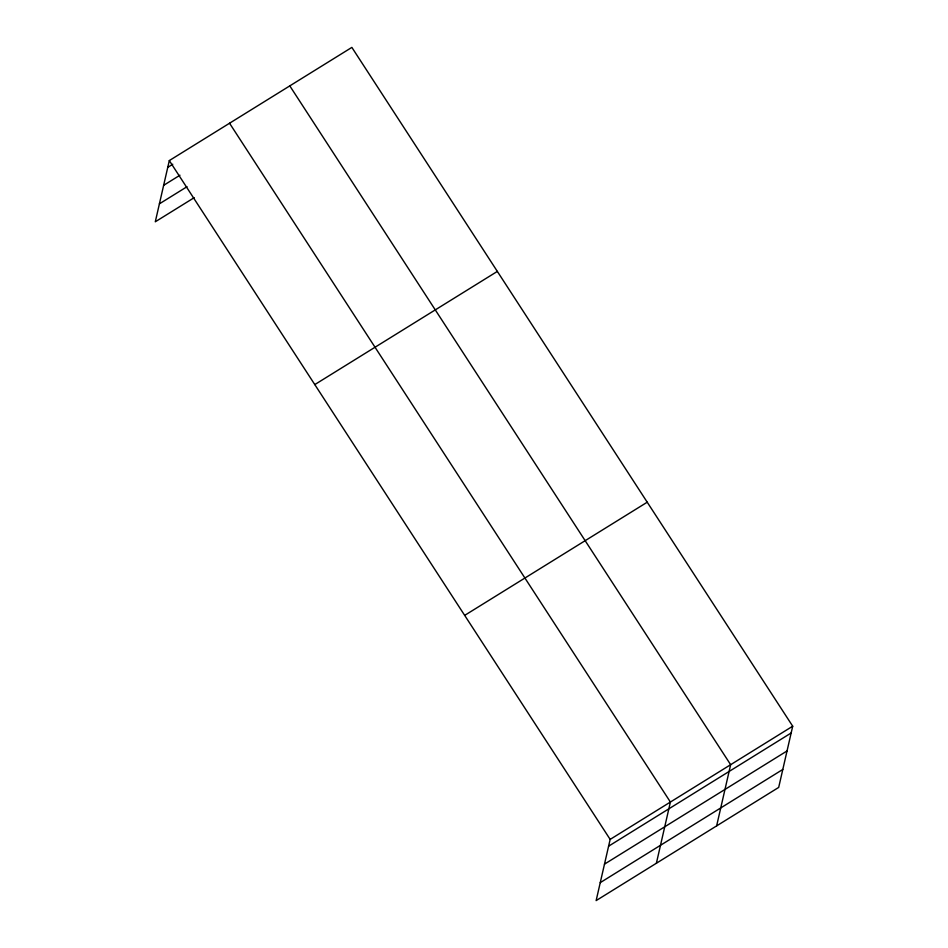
<?xml version="1.0" encoding="UTF-8"?>
<svg xmlns="http://www.w3.org/2000/svg" width="948" height="948" viewBox="0 0 948 948"><rect width="100%" height="100%" fill="white"/><g stroke="black" fill="none" stroke-linecap="round" stroke-linejoin="round"><path stroke-width="1.42" d="M792.706 726.215L610.157 839.395L596.138 900.6L778.687 787.421L792.706 726.215L351.862 47.4L169.313 160.579L155.294 221.785L194.198 197.67M656.383 863.249L670.402 802.044L229.546 123.228M716.629 825.898L730.647 764.692L289.792 85.877M167.749 167.369L172.773 164.253M163.637 185.334L179.954 175.214M159.406 203.832L187.017 186.709M314.783 384.592L497.344 271.412M464.674 615.382L647.235 502.203M608.604 846.185L791.153 732.994M604.492 864.138L787.041 750.958M600.25 882.647L782.799 769.456M169.313 160.579L610.157 839.395"/></g></svg>
